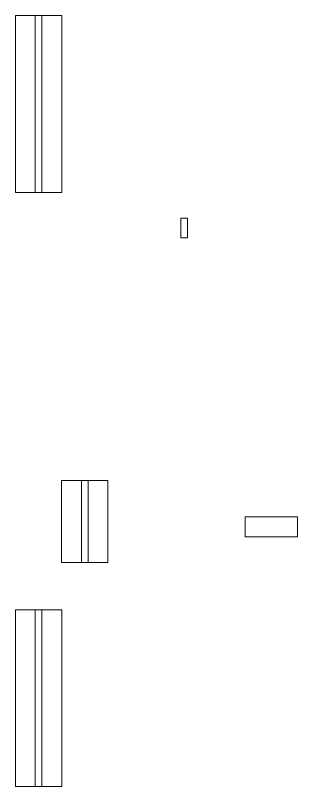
# Model space of a CAD drawing. Header units: millimetres. Extents: x 209 to 1046824, y -77613 to 504101.
# Drawn here: x 244311 to 252838, y 441431 to 464724 of the extents above; entities that cross this region are included whole.
import ezdxf

# ---------------------------------------------------------------- set-up
doc = ezdxf.new("R2010")
doc.units = ezdxf.units.MM
doc.layers.add('Размеры', color=7, linetype='Continuous', lineweight=15)

msp = doc.modelspace()

# ---------------------------------------------------------------- linework, layer by layer
at = {"layer": 'Размеры', "color": 1}
for p, q in [((246307.4, 450677.3), (246307.4, 448202.3)), ((246507.4, 450677.3), (246507.4, 448202.3)), ((244911.5, 446773.7), (244911.5, 441430.7)), ((245111.5, 446773.7), (245111.5, 441430.7))]:
    msp.add_line(p, q, dxfattribs=at)
for points in [[(244312.4, 464723.7), (244912.4, 464723.7), (244912.4, 459373.7), (244312.4, 459373.7)], [(244912.4, 464723.7), (245112.4, 464723.7), (245112.4, 459373.7), (244912.4, 459373.7)], [(245112.4, 464723.7), (245712.4, 464723.7), (245712.4, 459373.7), (245112.4, 459373.7)], [(249312.3, 458002.1), (249512.3, 458002.1), (249512.3, 458602.1), (249312.3, 458602.1)], [(245707.4, 450677.3), (246307.4, 450677.3), (246307.4, 448202.3), (245707.4, 448202.3)], [(246307.4, 450677.3), (246507.4, 450677.3), (246507.4, 448202.3), (246307.4, 448202.3)], [(246507.4, 450677.3), (247107.4, 450677.3), (247107.4, 448202.3), (246507.4, 448202.3)], [(251253.3, 448974), (252838.5, 448974), (252838.5, 449574), (251253.3, 449574)], [(244311.5, 441430.7), (244911.5, 441430.7), (244911.5, 446773.7), (244311.5, 446773.7)], [(244911.5, 441430.7), (245111.5, 441432.3), (245111.5, 446772.2), (244911.5, 446770.7)], [(245111.5, 441430.7), (245711.5, 441430.7), (245711.5, 446773.7), (245111.5, 446773.7)]]:
    msp.add_lwpolyline(points, close=True, dxfattribs=at)
for points in [[(244911.5, 459373.7), (244912.4, 464723.7)], [(245111.5, 459373.7), (245112.4, 464723.7)]]:
    msp.add_lwpolyline(points, dxfattribs=at)

doc.saveas('drawing.dxf')
